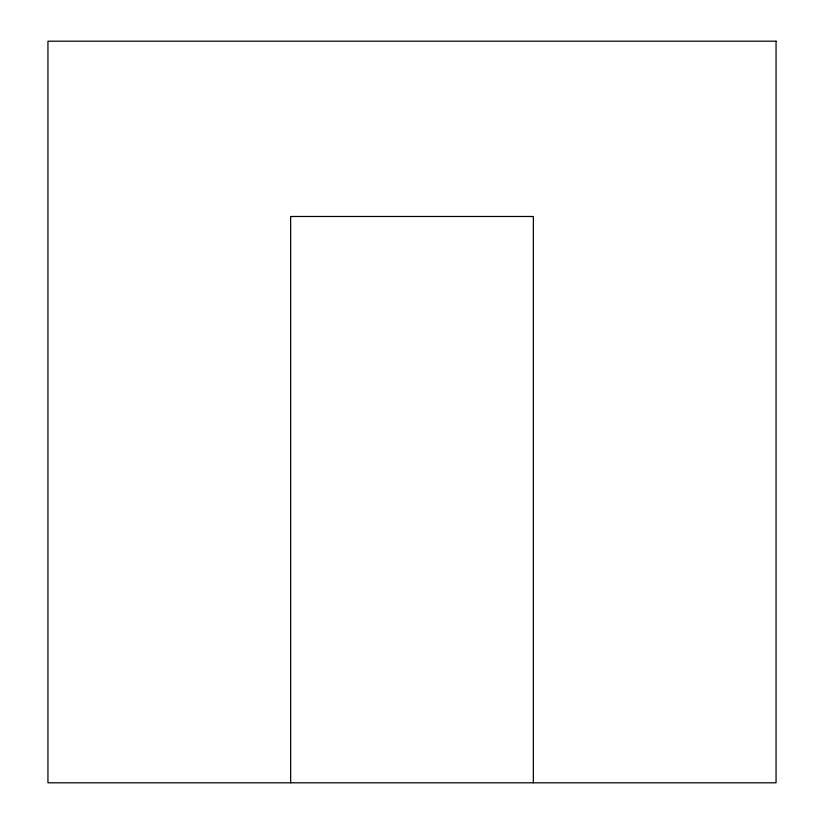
<?xml version="1.0" encoding="UTF-8"?>
<svg xmlns="http://www.w3.org/2000/svg" width="824" height="824" viewBox="0 0 824 824"><rect width="100%" height="100%" fill="white"/><g stroke="black" fill="none" stroke-linecap="round" stroke-linejoin="round"><path stroke-width="1.24" d="M533.355 782.8L533.355 216.485L290.645 216.485L290.645 782.8M776.054 41.2L47.947 41.2L47.947 782.8L776.054 782.8L776.054 41.2"/></g></svg>
